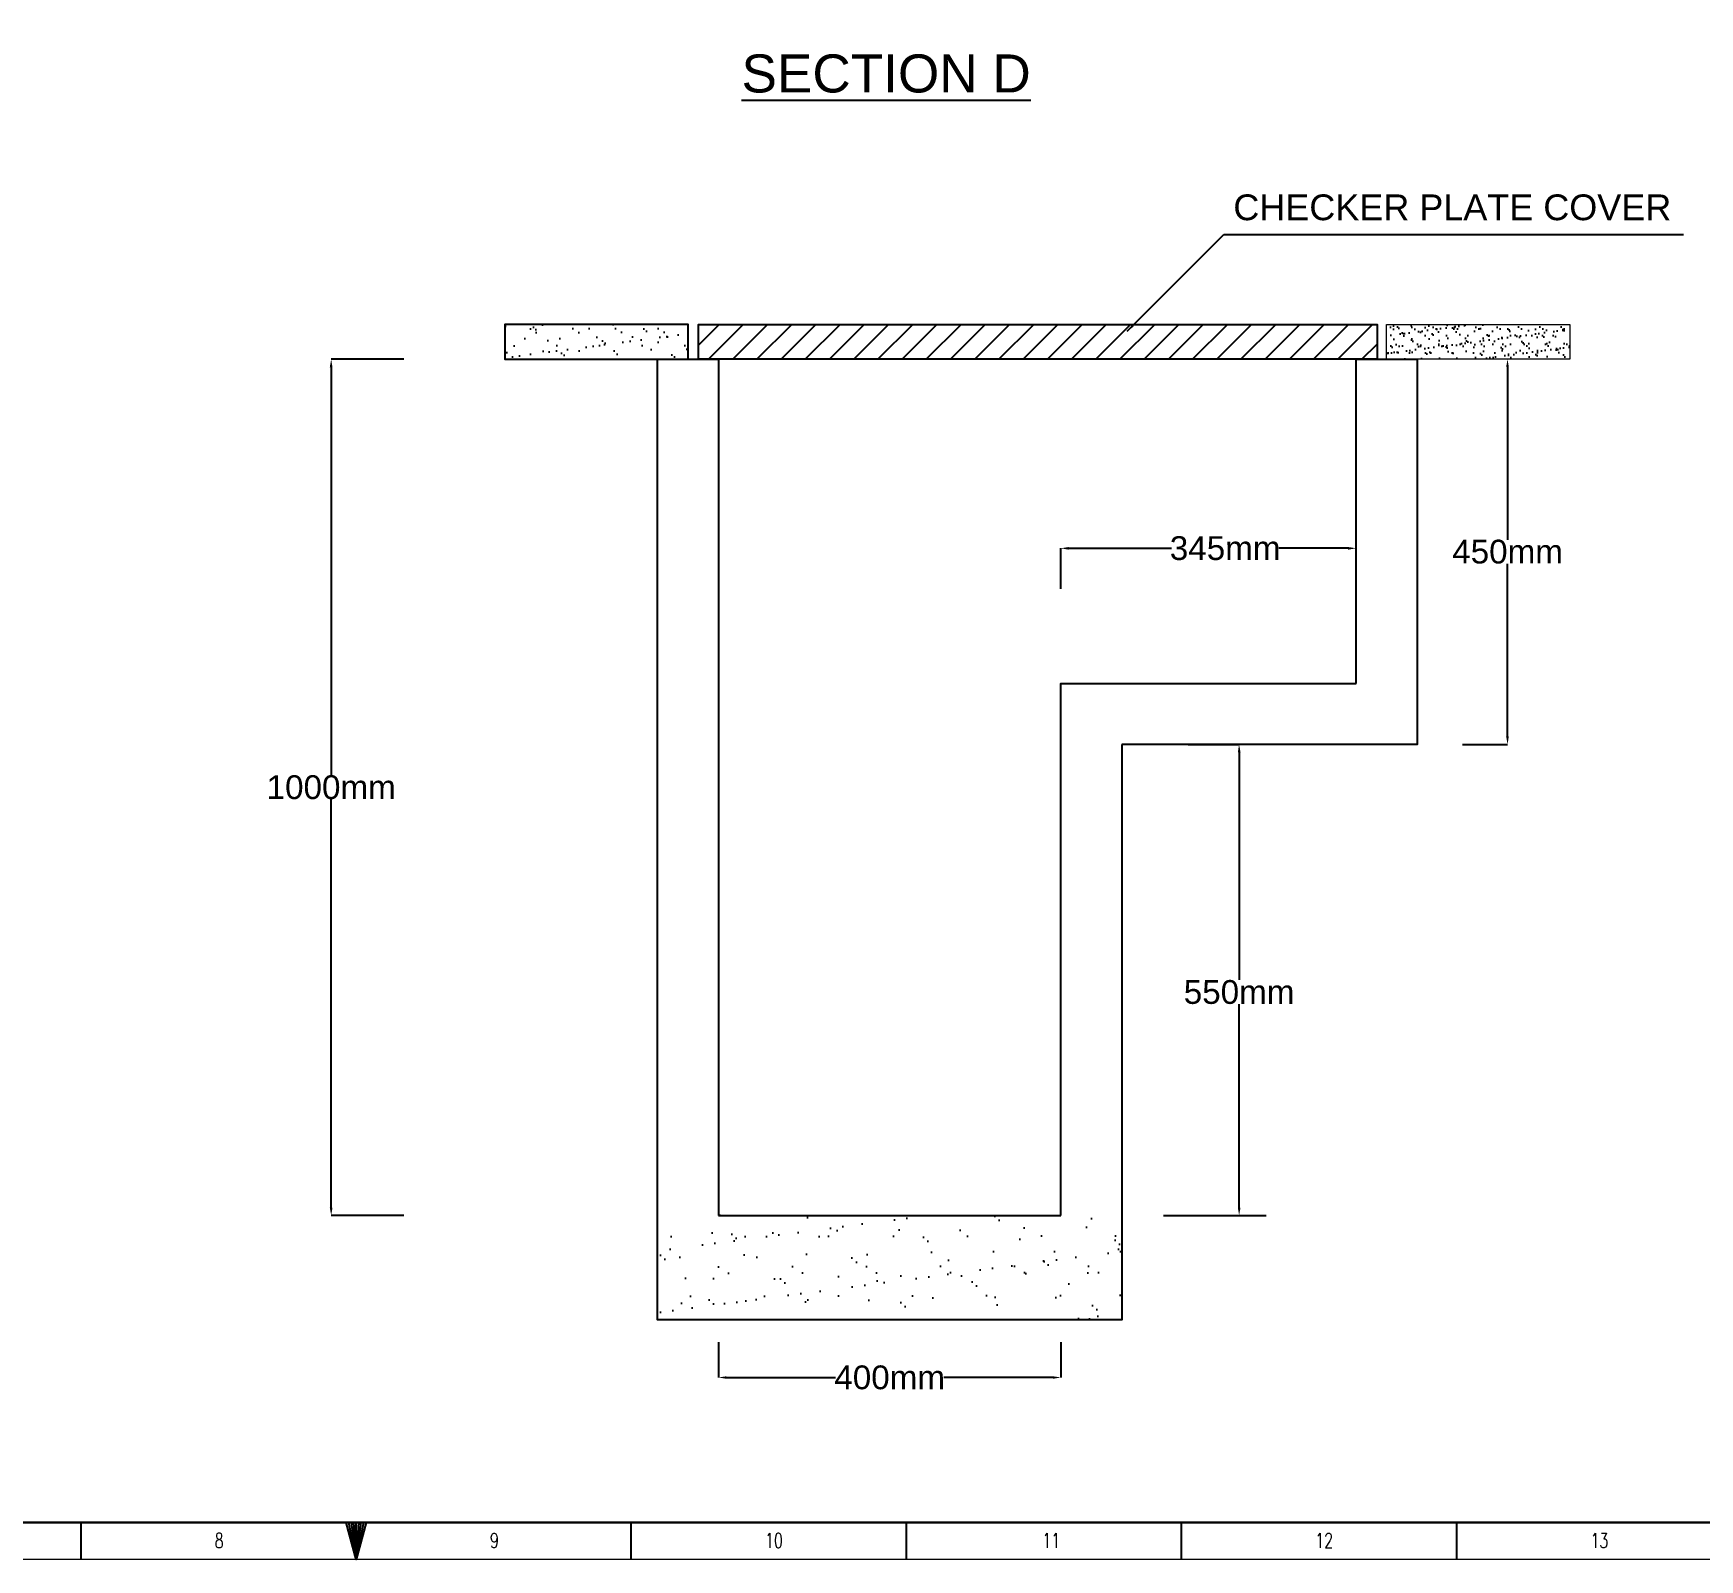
# Model space of a CAD drawing. Header units: inches. Extents: x -105538 to 282818, y -14900 to 167410.
# Drawn here: x -16480 to -5965, y 3392 to 13020 of the extents above; entities that cross this region are included whole.
import ezdxf

# ---------------------------------------------------------------- set-up
doc = ezdxf.new("R2010")
doc.units = ezdxf.units.IN
doc.header["$MEASUREMENT"] = 0
doc.layers.get('Defpoints').update_dxf_attribs({"lineweight": 0})
doc.styles.get("Standard").update_dxf_attribs({"font": 'arial.ttf'})
doc.styles.add('TEG BORDER', font='txt_qlt.shx', dxfattribs={"width": 0.7, "bigfont": 'hztxt.shx'})
doc.dimstyles.get("Standard").update_dxf_attribs({"dimtxt": 100, "dimasz": 50, "dimexe": 0.18, "dimexo": 0.0625, "dimgap": 0.09, "dimtad": 0, "dimtih": 1, "dimtoh": 1, "dimdec": 0, "dimzin": 0, "dimdsep": 46, "dimtxsty": 'Standard', "dimcen": 0.09, "dimadec": 0, "dimazin": 0, "dimtfac": 1, "dimtdec": 0, "dimtofl": 0, "dimtmove": 0, "dimatfit": 3, "dimfxl": 1, "dimtolj": 1, "dimtzin": 0, "dimarcsym": 0})

# ---------------------------------------------------------------- blocks, each defined once
blk = doc.blocks.new('252 BORDER A2')
at = {"linetype": 'Continuous'}
blk.add_line((5, 5), (489, 5), dxfattribs=at)
for p, q in [((259.88, 0), (259.88, 5)), ((297, 0), (297, 5)), ((334.12, 0), (334.12, 5)), ((371.25, 0), (371.25, 5)), ((408.37, 0), (408.37, 5)), ((445.5, 0), (445.5, 5))]:
    blk.add_line(p, q)
at = {"color": 5, "lineweight": 15}
blk.add_lwpolyline([(0, 420), (594, 420), (594, 0), (0, 0)], close=True, dxfattribs=at)
blk.add_lwpolyline([(5, 415), (589, 415), (589, 5), (5, 5)], close=True)
blk.add_lwpolyline([(297, 0), (295.66, 5), (298.34, 5), (297, 0), (296, 5), (296.33, 5), (297, 0), (296.67, 5), (297.33, 5), (297, 0), (297.67, 5), (298, 5), (297, 0)])
at = {"char_height": 2, "width": 2, "attachment_point": 7, "style": 'TEG BORDER'}
for s, insert in [('8', (277.92, 1.59)), ('9', (315.05, 1.59)), ('\\pi2.2204e-016;10', (352.17, 1.59)), ('\\pi0.3;11', (389.3, 1.59)), ('\\pi2.2204e-016;12', (426.42, 1.59)), ('\\pi2.2204e-016;13', (463.55, 1.59))]:
    blk.add_mtext(s, dxfattribs=dict(at, insert=insert))
blk = doc.blocks.new('*D42')
at = {"color": 0, "lineweight": -2, "transparency": 16777216}
for p, q in [((-14142, 10964), (-14601, 10964)), ((-14600, 10914), (-14600, 8341)), ((-14600, 5613), (-14600, 8187)), ((-14142, 5563), (-14601, 5563))]:
    blk.add_line(p, q, dxfattribs=at)
at = {"color": 0, "transparency": 16777216}
for points in [[(-14609, 10914), (-14592, 10914), (-14600, 10964)], [(-14609, 5613), (-14592, 5613), (-14600, 5563)]]:
    blk.add_solid(points, dxfattribs=at)
at = {"layer": 'Defpoints', "color": 0, "transparency": 16777216}
for p in [(-14142, 10964), (-14600, 5563), (-14142, 5563)]:
    blk.add_point(p, dxfattribs=at)
at = {"color": 0, "transparency": 16777216, "insert": (-14600, 8264), "char_height": 150, "attachment_point": 5}
blk.add_mtext('\\A1;1000mm', dxfattribs=at)
blk = doc.blocks.new('*D43')
at = {"color": 0, "lineweight": -2, "transparency": 16777216}
for p, q in [((-12156, 4765), (-12156, 4541)), ((-9996, 4765), (-9996, 4541)), ((-12106, 4541), (-11417, 4541)), ((-10046, 4541), (-10734, 4541))]:
    blk.add_line(p, q, dxfattribs=at)
at = {"color": 0, "transparency": 16777216}
for points in [[(-12106, 4549), (-12106, 4533), (-12156, 4541)], [(-10046, 4549), (-10046, 4533), (-9996, 4541)]]:
    blk.add_solid(points, dxfattribs=at)
at = {"layer": 'Defpoints', "color": 0, "transparency": 16777216}
for p in [(-12156, 4765), (-9996, 4765), (-9996, 4541)]:
    blk.add_point(p, dxfattribs=at)
at = {"color": 0, "transparency": 16777216, "insert": (-11076, 4541), "char_height": 150, "attachment_point": 5}
blk.add_mtext('\\A1;400mm', dxfattribs=at)
blk = doc.blocks.new('*D44')
at = {"color": 0, "lineweight": -2, "transparency": 16777216}
for p, q in [((-9996, 9516), (-9996, 9772)), ((-9946, 9772), (-9297, 9772)), ((-8183, 9772), (-8620, 9772)), ((-8133, 9516), (-8133, 9772))]:
    blk.add_line(p, q, dxfattribs=at)
at = {"color": 0, "transparency": 16777216}
for points in [[(-9946, 9780), (-9946, 9763), (-9996, 9772)], [(-8183, 9780), (-8183, 9763), (-8133, 9772)]]:
    blk.add_solid(points, dxfattribs=at)
at = {"layer": 'Defpoints', "color": 0, "transparency": 16777216}
for p in [(-8133, 9772), (-9996, 9516), (-8133, 9516)]:
    blk.add_point(p, dxfattribs=at)
at = {"color": 0, "transparency": 16777216, "insert": (-8959, 9772), "char_height": 150, "attachment_point": 5}
blk.add_mtext('\\A1;345mm', dxfattribs=at)
blk = doc.blocks.new('*D45')
at = {"color": 0, "lineweight": -2, "transparency": 16777216}
for p, q in [((-7177, 10965), (-7177, 10965)), ((-7177, 10915), (-7177, 9826)), ((-7177, 8585), (-7177, 9673)), ((-7461, 8535), (-7177, 8535))]:
    blk.add_line(p, q, dxfattribs=at)
at = {"color": 0, "transparency": 16777216}
for points in [[(-7186, 10915), (-7169, 10915), (-7177, 10965)], [(-7186, 8585), (-7169, 8585), (-7177, 8535)]]:
    blk.add_solid(points, dxfattribs=at)
at = {"layer": 'Defpoints', "color": 0, "transparency": 16777216}
for p in [(-7177, 10965), (-7461, 8535), (-7177, 8535)]:
    blk.add_point(p, dxfattribs=at)
at = {"color": 0, "transparency": 16777216, "insert": (-7177, 9750), "char_height": 150, "attachment_point": 5}
blk.add_mtext('\\A1;450mm', dxfattribs=at)
blk = doc.blocks.new('*D46')
at = {"color": 0, "lineweight": -2, "transparency": 16777216}
for p, q in [((-9193, 8535), (-8871, 8535)), ((-8871, 8485), (-8871, 7049)), ((-8871, 5613), (-8871, 6896)), ((-9193, 5563), (-8871, 5563))]:
    blk.add_line(p, q, dxfattribs=at)
at = {"color": 0, "transparency": 16777216}
for points in [[(-8879, 8485), (-8862, 8485), (-8871, 8535)], [(-8879, 5613), (-8862, 5613), (-8871, 5563)]]:
    blk.add_solid(points, dxfattribs=at)
at = {"layer": 'Defpoints', "color": 0, "transparency": 16777216}
for p in [(-9193, 8535), (-9193, 5563), (-8871, 5563)]:
    blk.add_point(p, dxfattribs=at)
at = {"color": 0, "transparency": 16777216, "insert": (-8871, 6972), "char_height": 150, "attachment_point": 5}
blk.add_mtext('\\A1;550mm', dxfattribs=at)

msp = doc.modelspace()

# ---------------------------------------------------------------- hatches: boundary and pattern name
h = msp.add_hatch()
h.set_pattern_fill('AR-SAND', color=251, scale=86.4)
h.set_pattern_definition([(37.5, (16.59, 10964.33), (-5.4426, 166.4776), [0, -131.328, 0, -146.88, 0, -140.4]), (7.5, (16.59, 10964.33), (152.9087, 243.8334), [0, -70.848, 0, -118.368, 0, -45.36]), (327.5, (-89.68, 10964.33), (269.0619, 0.489), [0, -43.2, 0, -155.52, 0, -203.04]), (317.5, (-89.68, 10964.33), (259.7293, 75.831), [0, -21.6, 0, -101.952, 0, -116.64])])
h.paths.add_polyline_path([(-12347.9, 10964.3), (-12347.9, 11183.8), (-13505.3, 11183.8), (-13505.3, 10964.3)])
h = msp.add_hatch()
h.set_pattern_fill('ANSI31', color=256, scale=864)
h.set_pattern_definition([(45, (-611.49, 10965.04), (-76.3675, 76.3675), [])])
h.paths.add_polyline_path([(-8000.2, 10965), (-12283.2, 10965), (-12283.2, 11184.5), (-8000.2, 11184.5)])
h = msp.add_hatch()
h.set_pattern_fill('AR-SAND', color=251, scale=43.2)
h.set_pattern_definition([(37.5, (279.81, 10964.68), (-2.7213, 83.2388), [0, -65.664, 0, -73.44, 0, -70.2]), (7.5, (279.81, 10964.68), (76.4544, 121.9167), [0, -35.424, 0, -59.184, 0, -22.68]), (327.5, (226.676, 10964.68), (134.5309, 0.2445), [0, -21.6, 0, -77.76, 0, -101.52]), (317.5, (226.68, 10964.68), (129.8647, 37.9156), [0, -10.8, 0, -50.976, 0, -58.32])])
h.paths.add_polyline_path([(-7940.6, 11184.1), (-6783.2, 11184.1), (-6783.2, 10964.7), (-7940.6, 10964.7)])
h = msp.add_hatch()
h.set_pattern_fill('AR-SAND', color=42, scale=150)
h.paths.add_polyline_path([(-12540.2, 4905.2), (-12540.2, 5563.4), (-9611.4, 5563.4), (-9611.4, 4905.2)])

# ---------------------------------------------------------------- linework, layer by layer
for p, q in [((-12142.6, 5563.4, -8653), (-12155.6, 5563.4)), ((-9347.9, 5563.4), (-8699.9, 5563.4))]:
    msp.add_line(p, q)
at = {"extrusion": (0, 1, 0)}
for p, q in [((-12142.6, 5563.4, -8817.6), (-12142.6, 5563.4, -8653)), ((-12142.6, 5563.4, -17635.1), (-12142.6, 5563.4, -17470.5)), ((-12142.6, 5563.4, -26452.7), (-12142.6, 5563.4, -26288.1)), ((-12142.6, 5563.4, -35270.2), (-12142.6, 5563.4, -35105.6)), ((-12142.6, 5563.4, -44087.8), (-12142.6, 5563.4, -43923.2))]:
    msp.add_line(p, q, dxfattribs=at)
for points in [[(-12347.9, 10964.3), (-12347.9, 11183.8), (-13505.3, 11183.8), (-13505.3, 10964.3)], [(-8000.2, 10965), (-12283.2, 10965), (-12283.2, 11184.5), (-8000.2, 11184.5)]]:
    msp.add_lwpolyline(points, close=True)
at = {"lineweight": 15}
msp.add_lwpolyline([(-7940.6, 11184.1), (-6783.2, 11184.1), (-6783.2, 10964.7), (-7940.6, 10964.7)], close=True, dxfattribs=at)
for points in [[(-12540.2, 5563.4), (-12540.2, 10964.3), (-12155.6, 10964.3)], [(-12155.6, 10964.3), (-12155.6, 5563.4)], [(-8132.9, 8919.5), (-8132.9, 10964.7)], [(-8132.9, 10964.7), (-7748.3, 10964.7), (-7748.3, 8534.9), (-8132.9, 8534.9)], [(-9995.9, 8534.9), (-9995.9, 8919.5), (-8132.9, 8919.5)], [(-9995.9, 5563.4), (-9995.9, 8919.5), (-9347.9, 8919.5)], [(-9611.4, 8534.9), (-9611.4, 5563.4)], [(-7748.3, 8534.9), (-9611.4, 8534.9)], [(-9611.4, 5563.4), (-9611.4, 4905.2), (-12540.2, 4905.2), (-12540.2, 5563.4)], [(-12155.6, 5563.4), (-9995.9, 5563.4)]]:
    msp.add_lwpolyline(points)

# ---------------------------------------------------------------- block references
at = {"xscale": 46.76394, "yscale": 46.76394, "zscale": 46.76394}
msp.add_blockref('252 BORDER A2', (-28331.4, 3392), dxfattribs=at)

# ---------------------------------------------------------------- texts
msp.add_text('CHECKER PLATE COVER', height=162.573).set_placement((-8907.5, 11841.5, 9135))
at = {"insert": (-12724.9, 12887.2), "char_height": 240, "attachment_point": 1}
msp.add_mtext_dynamic_manual_height_columns('\\pi713.93;{\\LSECTION D}', width=3220.497, gutter_width=1, heights=[0], dxfattribs=at)

# ---------------------------------------------------------------- dimensions: what is measured, and where the dimension line sits
for base, p1, p2, angle, picture, middle in [((-14600.4, 5563.4), (-14142.2, 10964.3), (-14142.2, 5563.4), 270, '*D42', (-14600.4, 8263.9)), ((-7177.5, 8534.9), (-7177.5, 10964.7), (-7461.2, 8534.9), 90, '*D45', (-7177.5, 9749.8))]:
    dim = msp.add_linear_dim(base=base, p1=p1, p2=p2, angle=angle, dimstyle='Standard', override={"dimtxt": 150, "dimlfac": 0.185082, "dimpost": 'mm'})
    dim.commit()
    dim.dimension.update_dxf_attribs({"geometry": picture, "text_midpoint": middle})
dim = msp.add_linear_dim(base=(-8132.9, 9771.8), p1=(-9995.9, 9515.8), p2=(-8132.9, 9515.9), dimstyle='Standard', override={"dimtxt": 150, "dimlfac": 0.185082, "dimpost": 'mm'})
dim.commit()
dim.dimension.update_dxf_attribs({"geometry": '*D44', "text_midpoint": (-8958.7, 9771.8), "dimtype": 160})
dim = msp.add_linear_dim(base=(-8870.7, 5563.4), p1=(-9192.9, 8534.9), p2=(-9192.8, 5563.4), angle=90, dimstyle='Standard', override={"dimtxt": 150, "dimlfac": 0.185082, "dimpost": 'mm'})
dim.commit()
dim.dimension.update_dxf_attribs({"geometry": '*D46', "text_midpoint": (-8870.7, 6972.5), "dimtype": 160})
dim = msp.add_linear_dim(base=(-9995.9, 4541), p1=(-12155.6, 4765.3), p2=(-9995.9, 4765.2), dimstyle='Standard', override={"dimtxt": 150, "dimlfac": 0.185082, "dimpost": 'mm'})
dim.commit()
dim.dimension.update_dxf_attribs({"geometry": '*D43', "text_midpoint": (-11075.8, 4541)})

# ---------------------------------------------------------------- leaders
msp.add_leader([(-9577.4, 11140.7, 9135), (-8966.5, 11751.6, 9135), (-6067.1, 11751.6, 9135)], dimstyle='Standard', override={"dimgap": 0.09, "dimtad": 0})

doc.saveas('drawing.dxf')
